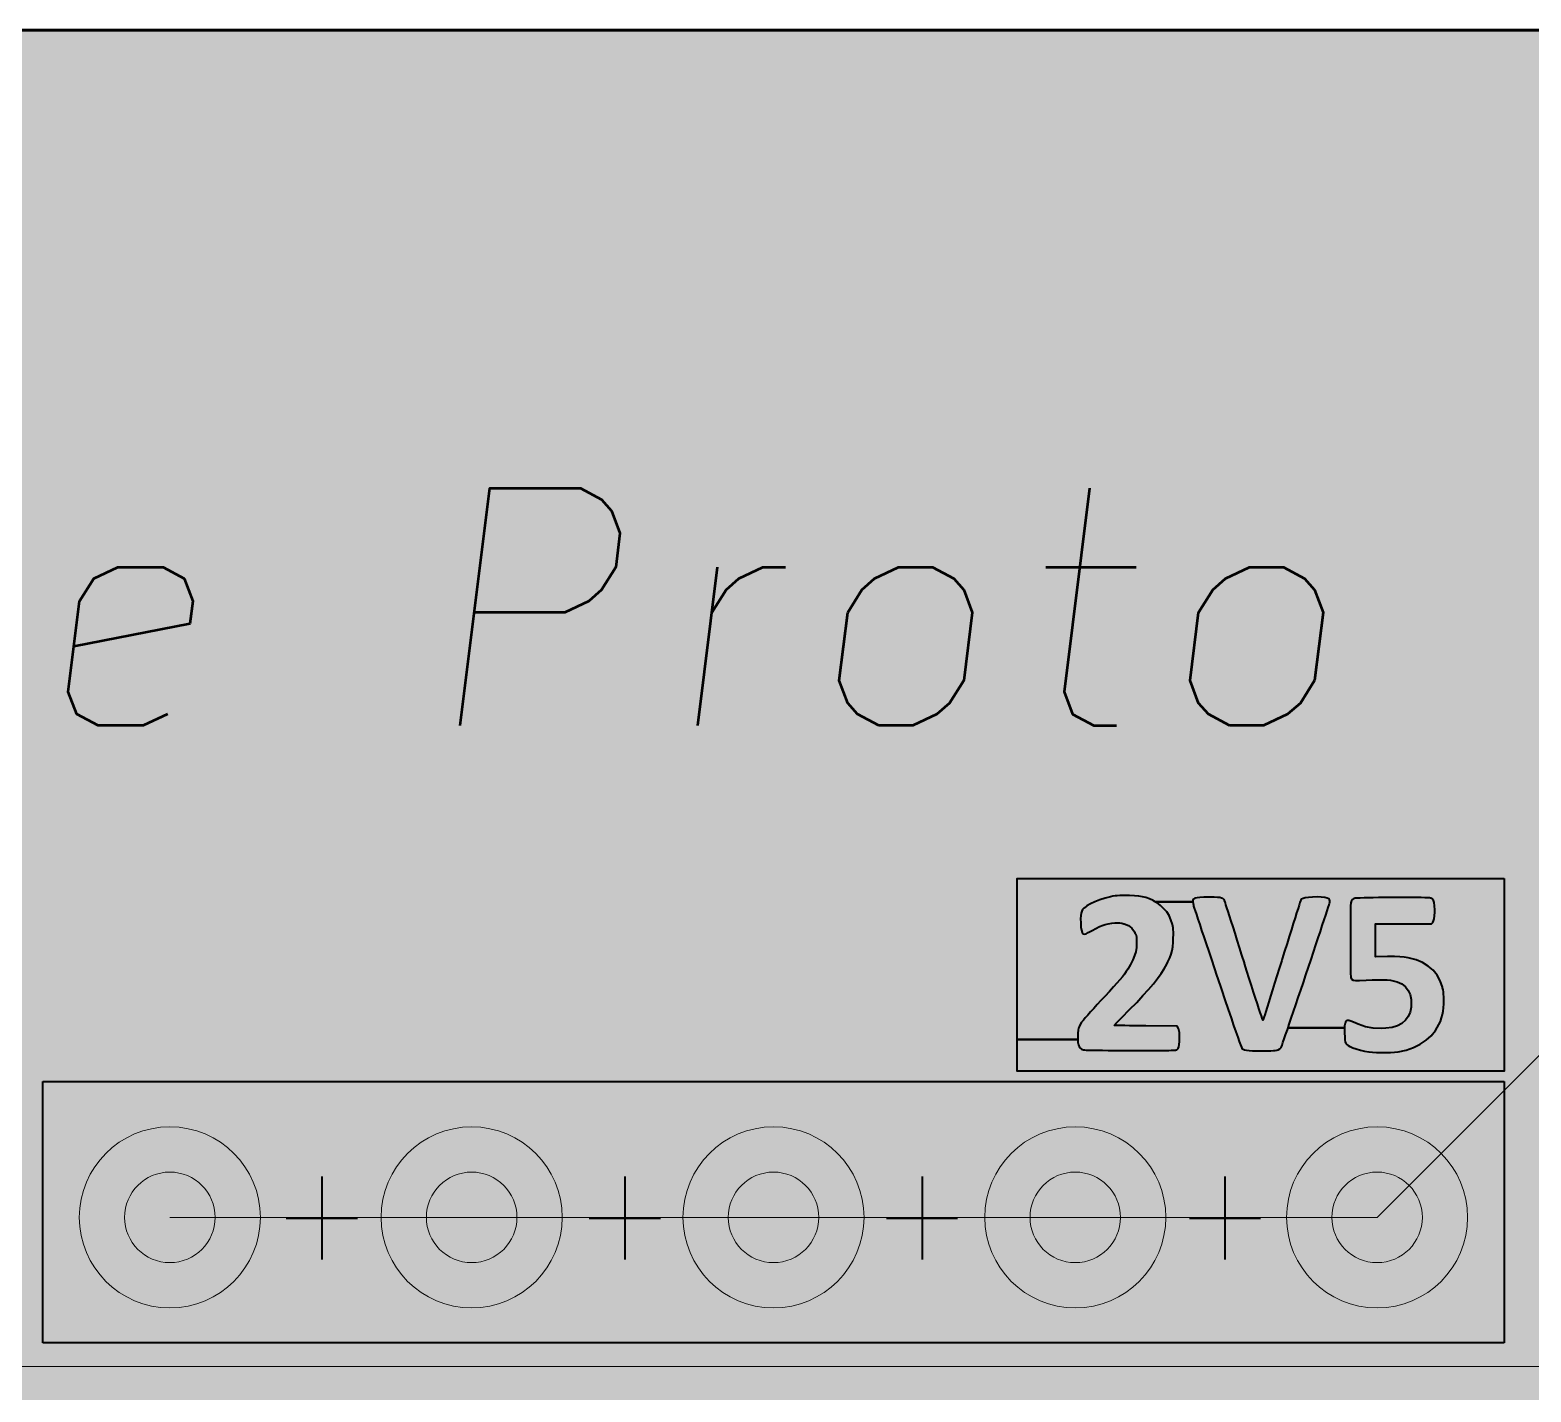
# Model space of a CAD drawing. Header units: millimetres. Extents: x 0 to 100, y -70 to 0.
# Drawn here: x 68.89 to 81.53, y -11.46 to 0 of the extents above; entities that cross this region are included whole.
import ezdxf

# ---------------------------------------------------------------- set-up
doc = ezdxf.new("R2010")
doc.units = ezdxf.units.MM
for name, color, linetype, lineweight, true_color in [('application board F.Cu', 8, 'Continuous', 18, 0x777779), ('application board F.Silkscreen', 18, 'Continuous', 40, 0x000000), ('application board pcb edge', 18, 'Continuous', 60, 0x000000), ('pcb board fill', 7, 'Continuous', 13, 0xefefef)]:
    doc.layers.add(name, color=color, linetype=linetype, lineweight=lineweight, true_color=true_color)

msp = doc.modelspace()

# ---------------------------------------------------------------- hatches: boundary and pattern name
at = {"layer": 'application board F.Silkscreen', "transparency": 33554687}
msp.add_hatch(color=256, dxfattribs=at).paths.add_polyline_path([(81.300373, -7.140269), (81.300373, -8.764467), (77.199628, -8.764467), (77.199628, -8.496007), (77.711226, -8.496007), (77.712462, -8.520347), (77.714993, -8.538991), (77.715791, -8.542261), (77.726044, -8.56278), (77.742886, -8.57787), (77.759264, -8.584577), (77.766369, -8.585161), (77.7822, -8.58573), (77.80601, -8.586274), (77.837056, -8.586786), (77.874591, -8.587257), (77.917871, -8.587681), (77.966151, -8.58805), (78.018684, -8.588354), (78.074727, -8.588587), (78.133533, -8.588741), (78.156812, -8.588777), (78.226073, -8.588855), (78.286484, -8.588894), (78.338666, -8.58888), (78.383241, -8.588802), (78.420828, -8.588648), (78.452048, -8.588404), (78.477524, -8.588059), (78.497874, -8.5876), (78.51372, -8.587015), (78.525684, -8.586291), (78.534385, -8.585416), (78.540444, -8.584377), (78.544483, -8.583163), (78.547122, -8.581761), (78.548122, -8.580975), (78.556165, -8.571349), (78.5619, -8.557813), (78.565613, -8.538964), (78.56759, -8.513402), (78.568121, -8.483015), (78.567911, -8.45755), (78.567075, -8.43928), (78.565306, -8.425936), (78.562297, -8.415249), (78.557739, -8.404948), (78.557467, -8.404406), (78.546812, -8.383277), (78.282821, -8.382054), (78.233806, -8.381764), (78.187744, -8.381372), (78.145484, -8.380891), (78.107877, -8.380338), (78.07577, -8.379729), (78.050014, -8.379078), (78.031456, -8.3784), (78.020946, -8.377713), (78.01883, -8.37725), (78.022037, -8.372936), (78.030955, -8.363107), (78.044524, -8.348876), (78.061687, -8.331352), (78.080845, -8.31218), (78.147375, -8.24542), (78.206848, -8.184015), (78.259664, -8.127479), (78.306224, -8.075331), (78.346928, -8.027086), (78.382178, -7.982261), (78.412372, -7.940373), (78.437913, -7.900938), (78.459199, -7.863473), (78.469472, -7.843046), (78.484804, -7.809039), (78.49624, -7.778255), (78.504382, -7.748057), (78.50983, -7.71581), (78.513184, -7.67888), (78.514758, -7.644383), (78.515575, -7.614098), (78.515693, -7.590999), (78.514964, -7.572816), (78.513243, -7.557281), (78.510382, -7.542124), (78.507306, -7.529265), (78.494996, -7.488646), (78.479598, -7.454382), (78.459425, -7.423463), (78.432788, -7.392877), (78.42821, -7.388212), (78.407862, -7.368589), (78.390167, -7.353956), (78.37184, -7.341929), (78.362557, -7.337001), (78.678564, -7.337001), (78.680754, -7.353198), (78.683905, -7.366455), (78.686272, -7.374246), (78.691474, -7.390454), (78.699325, -7.414517), (78.709638, -7.445878), (78.722229, -7.483975), (78.73691, -7.528249), (78.753496, -7.57814), (78.7718, -7.63309), (78.791637, -7.692537), (78.81282, -7.755922), (78.835163, -7.822686), (78.85848, -7.892269), (78.882585, -7.96411), (78.887197, -7.977846), (78.919843, -8.074909), (78.949736, -8.163478), (78.97686, -8.243504), (79.001198, -8.314938), (79.022731, -8.377731), (79.041444, -8.431833), (79.05732, -8.477195), (79.070341, -8.513768), (79.08049, -8.541504), (79.08775, -8.560352), (79.092104, -8.570265), (79.093057, -8.571746), (79.101712, -8.578292), (79.113774, -8.583455), (79.130219, -8.58735), (79.152022, -8.590093), (79.180156, -8.591797), (79.215597, -8.592578), (79.25932, -8.592551), (79.268941, -8.59246), (79.306195, -8.591957), (79.335225, -8.591272), (79.357277, -8.590317), (79.373597, -8.589007), (79.385432, -8.587257), (79.394028, -8.584979), (79.397609, -8.583567), (79.41082, -8.575713), (79.420864, -8.56636), (79.421964, -8.564797), (79.424594, -8.558536), (79.429981, -8.543927), (79.437908, -8.521614), (79.448161, -8.492241), (79.460523, -8.456452), (79.474779, -8.41489), (79.480407, -8.3984), (79.956148, -8.3984), (79.956192, -8.42197), (79.956528, -8.443317), (79.957372, -8.475242), (79.958963, -8.499265), (79.961942, -8.516952), (79.966953, -8.529873), (79.974635, -8.539594), (79.985632, -8.547683), (80.000585, -8.555708), (80.003036, -8.556918), (80.025699, -8.566345), (80.055224, -8.576101), (80.089059, -8.585484), (80.124654, -8.593791), (80.159455, -8.60032), (80.162582, -8.600815), (80.190827, -8.604057), (80.225524, -8.606263), (80.264089, -8.607428), (80.303938, -8.607549), (80.342486, -8.606625), (80.377149, -8.60465), (80.405342, -8.601623), (80.408587, -8.601121), (80.474713, -8.586515), (80.536051, -8.565143), (80.592021, -8.537426), (80.642043, -8.503787), (80.685535, -8.464647), (80.721917, -8.420428), (80.750608, -8.371553), (80.762467, -8.343982), (80.773204, -8.313745), (80.780943, -8.286522), (80.786117, -8.259635), (80.789162, -8.230407), (80.790513, -8.196162), (80.790689, -8.17019), (80.790406, -8.138519), (80.789541, -8.114039), (80.787885, -8.094479), (80.785234, -8.077567), (80.781379, -8.061031), (80.780442, -8.057554), (80.761141, -8.00357), (80.734587, -7.95566), (80.700886, -7.91393), (80.66014, -7.878488), (80.612453, -7.849442), (80.558324, -7.827031), (80.52539, -7.817078), (80.492672, -7.809531), (80.45832, -7.804179), (80.420484, -7.800809), (80.377313, -7.799209), (80.326957, -7.799166), (80.31662, -7.799314), (80.215996, -7.800946), (80.215996, -7.523826), (80.688836, -7.523826), (80.69841, -7.511654), (80.705594, -7.498941), (80.71067, -7.481109), (80.713832, -7.456953), (80.71527, -7.42527), (80.7154, -7.405238), (80.714178, -7.370757), (80.710551, -7.344559), (80.704187, -7.32569), (80.694754, -7.313194), (80.681919, -7.306114), (80.680876, -7.305794), (80.672374, -7.304707), (80.655512, -7.30379), (80.631267, -7.303039), (80.600614, -7.302446), (80.564532, -7.302008), (80.523996, -7.301719), (80.479982, -7.301573), (80.433469, -7.301565), (80.385432, -7.301689), (80.336847, -7.301941), (80.288692, -7.302315), (80.241943, -7.302804), (80.197577, -7.303405), (80.15657, -7.304112), (80.119899, -7.304919), (80.088541, -7.305821), (80.063471, -7.306812), (80.045668, -7.307888), (80.036107, -7.309042), (80.035099, -7.309351), (80.024092, -7.317444), (80.014461, -7.32948), (80.01379, -7.33066), (80.012081, -7.334267), (80.010616, -7.338833), (80.009377, -7.345068), (80.008345, -7.353682), (80.007501, -7.365388), (80.006826, -7.380894), (80.006303, -7.400913), (80.005911, -7.426154), (80.005632, -7.457328), (80.005448, -7.495146), (80.00534, -7.54032), (80.005289, -7.593558), (80.005276, -7.654046), (80.005331, -7.707515), (80.005489, -7.758432), (80.00574, -7.805964), (80.006076, -7.84928), (80.006486, -7.887549), (80.006962, -7.919941), (80.007495, -7.945625), (80.008074, -7.963768), (80.00869, -7.973542), (80.008896, -7.974774), (80.015694, -7.987619), (80.028228, -7.996011), (80.047449, -8.00028), (80.07431, -8.000754), (80.082877, -8.000282), (80.138054, -7.997052), (80.189879, -7.994916), (80.237264, -7.993876), (80.279116, -7.993939), (80.314346, -7.995109), (80.341862, -7.997389), (80.353319, -7.999121), (80.399026, -8.011337), (80.437247, -8.029341), (80.468039, -8.053194), (80.49146, -8.082957), (80.507565, -8.11869), (80.516411, -8.160455), (80.517707, -8.174925), (80.517062, -8.223358), (80.508732, -8.266322), (80.492845, -8.303702), (80.469529, -8.33538), (80.438913, -8.361241), (80.401124, -8.381168), (80.35629, -8.395045), (80.30454, -8.402756), (80.264875, -8.404421), (80.197356, -8.400771), (80.13343, -8.388993), (80.071155, -8.368648), (80.032775, -8.35166), (80.00946, -8.341151), (79.9925, -8.335862), (79.980335, -8.335812), (79.971404, -8.34102), (79.964148, -8.351505), (79.963631, -8.352498), (79.960344, -8.360141), (79.95809, -8.369198), (79.956736, -8.38138), (79.956148, -8.3984), (79.480407, -8.3984), (79.490713, -8.368201), (79.50811, -8.317027), (79.526752, -8.262013), (79.546426, -8.203803), (79.566915, -8.14304), (79.588004, -8.08037), (79.609476, -8.016435), (79.631116, -7.951879), (79.652709, -7.887348), (79.674038, -7.823484), (79.694888, -7.760931), (79.715044, -7.700334), (79.734288, -7.642337), (79.752407, -7.587583), (79.769184, -7.536717), (79.784403, -7.490383), (79.79785, -7.449224), (79.809307, -7.413884), (79.818559, -7.385008), (79.825391, -7.363239), (79.829586, -7.349222), (79.830919, -7.343885), (79.831707, -7.329142), (79.829046, -7.319857), (79.824041, -7.314063), (79.810779, -7.307014), (79.78918, -7.301788), (79.760226, -7.298501), (79.724896, -7.297266), (79.687218, -7.298058), (79.652165, -7.300336), (79.625574, -7.303827), (79.606488, -7.308776), (79.59395, -7.315423), (79.587317, -7.323359), (79.585351, -7.32896), (79.580766, -7.343017), (79.573747, -7.36494), (79.564478, -7.39414), (79.553145, -7.430028), (79.539934, -7.472013), (79.525029, -7.519506), (79.508615, -7.571918), (79.490878, -7.628659), (79.472004, -7.68914), (79.452176, -7.75277), (79.431581, -7.81896), (79.427646, -7.831618), (79.406961, -7.898106), (79.387027, -7.962064), (79.368028, -8.02291), (79.350146, -8.080063), (79.333566, -8.132941), (79.318469, -8.180962), (79.30504, -8.223545), (79.293461, -8.260107), (79.283916, -8.290068), (79.276588, -8.312844), (79.27166, -8.327856), (79.269315, -8.334519), (79.269172, -8.3348), (79.267354, -8.33087), (79.262897, -8.318479), (79.255987, -8.298203), (79.246811, -8.270621), (79.235557, -8.236309), (79.222411, -8.195845), (79.20756, -8.149806), (79.19119, -8.09877), (79.173489, -8.043313), (79.154644, -7.984014), (79.13484, -7.92145), (79.114266, -7.856198), (79.112883, -7.851802), (79.092077, -7.785712), (79.071933, -7.721801), (79.05265, -7.660694), (79.034425, -7.603015), (79.017456, -7.549387), (79.001941, -7.500435), (78.988078, -7.456781), (78.976065, -7.419051), (78.9661, -7.387868), (78.95838, -7.363856), (78.953105, -7.347638), (78.950485, -7.339879), (78.945454, -7.327531), (78.939736, -7.317967), (78.932127, -7.310835), (78.921419, -7.30578), (78.906408, -7.302448), (78.885885, -7.300485), (78.858647, -7.299538), (78.823485, -7.299253), (78.811988, -7.299243), (78.771188, -7.299579), (78.739016, -7.300876), (78.714643, -7.303569), (78.697239, -7.308094), (78.685977, -7.314884), (78.680028, -7.324375), (78.678564, -7.337001), (78.362557, -7.337001), (78.349595, -7.33012), (78.345244, -7.32799), (78.31386, -7.313718), (78.284679, -7.302849), (78.255577, -7.294967), (78.22443, -7.289657), (78.189117, -7.286501), (78.147514, -7.285084), (78.125373, -7.284902), (78.091432, -7.284979), (78.064779, -7.285502), (78.043238, -7.286638), (78.02463, -7.288557), (78.006779, -7.291428), (77.987505, -7.295419), (77.986249, -7.2957), (77.940201, -7.307508), (77.895673, -7.321761), (77.854226, -7.337794), (77.817422, -7.35494), (77.786821, -7.372534), (77.763984, -7.389909), (77.762833, -7.39099), (77.751986, -7.402999), (77.744147, -7.416358), (77.738961, -7.432684), (77.736072, -7.453596), (77.735125, -7.480713), (77.73572, -7.514355), (77.737693, -7.550106), (77.741286, -7.576987), (77.746949, -7.595528), (77.755132, -7.606256), (77.766285, -7.609699), (77.780856, -7.606387), (77.799297, -7.596848), (77.803631, -7.594149), (77.831183, -7.577925), (77.862673, -7.56149), (77.894879, -7.546387), (77.924577, -7.534157), (77.940698, -7.528575), (77.966188, -7.522436), (77.99681, -7.517809), (78.021764, -7.515675), (78.046526, -7.514728), (78.065351, -7.515254), (78.081703, -7.51757), (78.099043, -7.521993), (78.102666, -7.523076), (78.137316, -7.538097), (78.165654, -7.560165), (78.187603, -7.589214), (78.192585, -7.598574), (78.198298, -7.610902), (78.20209, -7.621818), (78.20435, -7.633773), (78.205465, -7.649221), (78.205822, -7.670614), (78.205839, -7.682457), (78.204308, -7.72241), (78.19921, -7.757475), (78.189707, -7.791113), (78.174964, -7.826786), (78.166986, -7.843252), (78.155847, -7.864877), (78.144599, -7.885204), (78.132638, -7.904988), (78.119361, -7.924983), (78.104165, -7.945943), (78.086445, -7.968624), (78.065599, -7.99378), (78.041022, -8.022165), (78.012111, -8.054535), (77.978263, -8.091643), (77.938874, -8.134244), (77.906005, -8.169533), (77.875193, -8.202697), (77.845812, -8.234614), (77.818623, -8.264437), (77.794386, -8.29132), (77.773862, -8.314415), (77.75781, -8.332876), (77.746991, -8.345855), (77.743074, -8.351024), (77.732212, -8.369171), (77.722746, -8.388821), (77.718214, -8.401077), (77.714779, -8.418505), (77.712436, -8.442116), (77.711235, -8.46894), (77.711226, -8.496007), (77.199628, -8.496007), (77.199628, -7.140269)], flags=0)
at = {"layer": 'pcb board fill', "transparency": 33554687}
h = msp.add_hatch(color=256, dxfattribs=at)
edge = h.paths.add_edge_path(flags=0)
edge.add_line((100, -67.01), (100, -35.01))
edge.add_line((100, -35.01), (100, -3))
edge.add_arc((97, -3), 3, 0, 90)
edge.add_line((97, 0), (50, 0))
edge.add_line((50, 0), (3, 0))
edge.add_arc((3, -3), 3, 90, 180)
edge.add_line((0, -3), (0, -32))
edge.add_arc((3, -32), 3, 180, 270)
edge.add_line((3, -35), (7, -35))
edge.add_arc((7, -38), 3, 0, 90, ccw=False)
edge.add_line((10, -38), (10, -57))
edge.add_arc((13, -57), 3, 180, 270)
edge.add_line((13, -60), (15, -60))
edge.add_arc((15, -63), 3, 0, 90, ccw=False)
edge.add_line((18, -63), (18, -68))
edge.add_arc((20, -68), 2, 180, 270)
edge.add_line((20, -70), (50, -70))
edge.add_line((50, -70), (97, -70.000025))
edge.add_arc((96.9974, -66.9974), 3.002626, 270.0496133, 359.7595675)

# ---------------------------------------------------------------- linework, layer by layer
at = {"layer": 'application board F.Cu', "flags": 128}
for points in [[(83.124, -7.1), (80.23, -9.994)], [(80.23, -9.994), (70.07, -9.994)], [(92.89, -11.25), (68.786, -11.25)]]:
    msp.add_lwpolyline(points, dxfattribs=at)
at = {"layer": 'application board F.Cu'}
for centre, radius in [((70.07, -9.994), 0.762), ((72.61, -9.994), 0.762), ((75.15, -9.994), 0.762), ((77.69, -9.994), 0.762), ((80.23, -9.994), 0.762), ((70.07, -9.994), 0.381), ((72.61, -9.994), 0.381), ((75.15, -9.994), 0.381), ((77.69, -9.994), 0.381), ((80.23, -9.994), 0.381)]:
    msp.add_circle(centre, radius, dxfattribs=at)
at = {"layer": 'application board F.Silkscreen', "lineweight": 50, "flags": 128}
for points in [[(72.513035, -5.854761), (72.763035, -3.854761), (73.52494, -3.854761), (73.703511, -3.95), (73.786845, -4.045238), (73.858273, -4.235714), (73.822559, -4.521428), (73.703511, -4.711904), (73.596369, -4.807142), (73.393988, -4.90238), (72.632083, -4.90238)], [(77.810654, -3.854761), (77.596369, -5.569047), (77.667797, -5.759523), (77.846369, -5.854761), (78.036845, -5.854761)], [(70.04875, -5.759523), (69.846369, -5.854761), (69.465416, -5.854761), (69.286845, -5.759523), (69.215416, -5.569047), (69.310654, -4.807142), (69.429702, -4.616666), (69.632083, -4.521428), (70.013035, -4.521428), (70.191607, -4.616666), (70.263035, -4.807142), (70.239226, -4.997619), (69.263035, -5.188095)], [(74.513035, -5.854761), (74.679702, -4.521428)], [(74.632083, -4.90238), (74.75113, -4.711904), (74.858273, -4.616666), (75.060654, -4.521428), (75.25113, -4.521428)], [(76.036845, -5.854761), (75.858273, -5.759523), (75.77494, -5.664285), (75.703511, -5.473809), (75.77494, -4.90238), (75.893988, -4.711904), (76.00113, -4.616666), (76.203511, -4.521428), (76.489226, -4.521428), (76.667797, -4.616666), (76.75113, -4.711904), (76.822559, -4.90238), (76.75113, -5.473809), (76.632083, -5.664285), (76.52494, -5.759523), (76.322559, -5.854761), (76.036845, -5.854761)], [(77.441607, -4.521428), (78.203511, -4.521428)], [(78.989226, -5.854761), (78.810654, -5.759523), (78.727321, -5.664285), (78.655892, -5.473809), (78.727321, -4.90238), (78.846369, -4.711904), (78.953511, -4.616666), (79.155892, -4.521428), (79.441607, -4.521428), (79.620178, -4.616666), (79.703511, -4.711904), (79.77494, -4.90238), (79.703511, -5.473809), (79.584464, -5.664285), (79.477321, -5.759523), (79.27494, -5.854761), (78.989226, -5.854761)]]:
    msp.add_lwpolyline(points, dxfattribs=at)
at = {"layer": 'application board F.Silkscreen', "flags": 128}
for points in [[(81.300373, -7.140269), (81.300373, -8.764467), (77.199628, -8.764467), (77.199628, -8.496007), (77.711226, -8.496007), (77.712462, -8.520347), (77.714993, -8.538991), (77.715791, -8.542261), (77.726044, -8.56278), (77.742886, -8.57787), (77.759264, -8.584577), (77.766369, -8.585161), (77.7822, -8.58573), (77.80601, -8.586274), (77.837056, -8.586786), (77.874591, -8.587257), (77.917871, -8.587681), (77.966151, -8.58805), (78.018684, -8.588354), (78.074727, -8.588587), (78.133533, -8.588741), (78.156812, -8.588777), (78.226073, -8.588855), (78.286484, -8.588894), (78.338666, -8.58888), (78.383241, -8.588802), (78.420828, -8.588648), (78.452048, -8.588404), (78.477524, -8.588059), (78.497874, -8.5876), (78.51372, -8.587015), (78.525684, -8.586291), (78.534385, -8.585416), (78.540444, -8.584377), (78.544483, -8.583163), (78.547122, -8.581761), (78.548122, -8.580975), (78.556165, -8.571349), (78.5619, -8.557813), (78.565613, -8.538964), (78.56759, -8.513402), (78.568121, -8.483015), (78.567911, -8.45755), (78.567075, -8.43928), (78.565306, -8.425936), (78.562297, -8.415249), (78.557739, -8.404948), (78.557467, -8.404406), (78.546812, -8.383277), (78.282821, -8.382054), (78.233806, -8.381764), (78.187744, -8.381372), (78.145484, -8.380891), (78.107877, -8.380338), (78.07577, -8.379729), (78.050014, -8.379078), (78.031456, -8.3784), (78.020946, -8.377713), (78.01883, -8.37725), (78.022037, -8.372936), (78.030955, -8.363107), (78.044524, -8.348876), (78.061687, -8.331352), (78.080845, -8.31218), (78.147375, -8.24542), (78.206848, -8.184015), (78.259664, -8.127479), (78.306224, -8.075331), (78.346928, -8.027086), (78.382178, -7.982261), (78.412372, -7.940373), (78.437913, -7.900938), (78.459199, -7.863473), (78.469472, -7.843046), (78.484804, -7.809039), (78.49624, -7.778255), (78.504382, -7.748057), (78.50983, -7.71581), (78.513184, -7.67888), (78.514758, -7.644383), (78.515575, -7.614098), (78.515693, -7.590999), (78.514964, -7.572816), (78.513243, -7.557281), (78.510382, -7.542124), (78.507306, -7.529265), (78.494996, -7.488646), (78.479598, -7.454382), (78.459425, -7.423463), (78.432788, -7.392877), (78.42821, -7.388212), (78.407862, -7.368589), (78.390167, -7.353956), (78.37184, -7.341929), (78.362557, -7.337001), (78.678564, -7.337001), (78.680754, -7.353198), (78.683905, -7.366455), (78.686272, -7.374246), (78.691474, -7.390454), (78.699325, -7.414517), (78.709638, -7.445878), (78.722229, -7.483975), (78.73691, -7.528249), (78.753496, -7.57814), (78.7718, -7.63309), (78.791637, -7.692537), (78.81282, -7.755922), (78.835163, -7.822686), (78.85848, -7.892269), (78.882585, -7.96411), (78.887197, -7.977846), (78.919843, -8.074909), (78.949736, -8.163478), (78.97686, -8.243504), (79.001198, -8.314938), (79.022731, -8.377731), (79.041444, -8.431833), (79.05732, -8.477195), (79.070341, -8.513768), (79.08049, -8.541504), (79.08775, -8.560352), (79.092104, -8.570265), (79.093057, -8.571746), (79.101712, -8.578292), (79.113774, -8.583455), (79.130219, -8.58735), (79.152022, -8.590093), (79.180156, -8.591797), (79.215597, -8.592578), (79.25932, -8.592551), (79.268941, -8.59246), (79.306195, -8.591957), (79.335225, -8.591272), (79.357277, -8.590317), (79.373597, -8.589007), (79.385432, -8.587257), (79.394028, -8.584979), (79.397609, -8.583567), (79.41082, -8.575713), (79.420864, -8.56636), (79.421964, -8.564797), (79.424594, -8.558536), (79.429981, -8.543927), (79.437908, -8.521614), (79.448161, -8.492241), (79.460523, -8.456452), (79.474779, -8.41489), (79.480407, -8.3984), (79.956148, -8.3984), (79.956192, -8.42197), (79.956528, -8.443317), (79.957372, -8.475242), (79.958963, -8.499265), (79.961942, -8.516952), (79.966953, -8.529873), (79.974635, -8.539594), (79.985632, -8.547683), (80.000585, -8.555708), (80.003036, -8.556918), (80.025699, -8.566345), (80.055224, -8.576101), (80.089059, -8.585484), (80.124654, -8.593791), (80.159455, -8.60032), (80.162582, -8.600815), (80.190827, -8.604057), (80.225524, -8.606263), (80.264089, -8.607428), (80.303938, -8.607549), (80.342486, -8.606625), (80.377149, -8.60465), (80.405342, -8.601623), (80.408587, -8.601121), (80.474713, -8.586515), (80.536051, -8.565143), (80.592021, -8.537426), (80.642043, -8.503787), (80.685535, -8.464647), (80.721917, -8.420428), (80.750608, -8.371553), (80.762467, -8.343982), (80.773204, -8.313745), (80.780943, -8.286522), (80.786117, -8.259635), (80.789162, -8.230407), (80.790513, -8.196162), (80.790689, -8.17019), (80.790406, -8.138519), (80.789541, -8.114039), (80.787885, -8.094479), (80.785234, -8.077567), (80.781379, -8.061031), (80.780442, -8.057554), (80.761141, -8.00357), (80.734587, -7.95566), (80.700886, -7.91393), (80.66014, -7.878488), (80.612453, -7.849442), (80.558324, -7.827031), (80.52539, -7.817078), (80.492672, -7.809531), (80.45832, -7.804179), (80.420484, -7.800809), (80.377313, -7.799209), (80.326957, -7.799166), (80.31662, -7.799314), (80.215996, -7.800946), (80.215996, -7.523826), (80.688836, -7.523826), (80.69841, -7.511654), (80.705594, -7.498941), (80.71067, -7.481109), (80.713832, -7.456953), (80.71527, -7.42527), (80.7154, -7.405238), (80.714178, -7.370757), (80.710551, -7.344559), (80.704187, -7.32569), (80.694754, -7.313194), (80.681919, -7.306114), (80.680876, -7.305794), (80.672374, -7.304707), (80.655512, -7.30379), (80.631267, -7.303039), (80.600614, -7.302446), (80.564532, -7.302008), (80.523996, -7.301719), (80.479982, -7.301573), (80.433469, -7.301565), (80.385432, -7.301689), (80.336847, -7.301941), (80.288692, -7.302315), (80.241943, -7.302804), (80.197577, -7.303405), (80.15657, -7.304112), (80.119899, -7.304919), (80.088541, -7.305821), (80.063471, -7.306812), (80.045668, -7.307888), (80.036107, -7.309042), (80.035099, -7.309351), (80.024092, -7.317444), (80.014461, -7.32948), (80.01379, -7.33066), (80.012081, -7.334267), (80.010616, -7.338833), (80.009377, -7.345068), (80.008345, -7.353682), (80.007501, -7.365388), (80.006826, -7.380894), (80.006303, -7.400913), (80.005911, -7.426154), (80.005632, -7.457328), (80.005448, -7.495146), (80.00534, -7.54032), (80.005289, -7.593558), (80.005276, -7.654046), (80.005331, -7.707515), (80.005489, -7.758432), (80.00574, -7.805964), (80.006076, -7.84928), (80.006486, -7.887549), (80.006962, -7.919941), (80.007495, -7.945625), (80.008074, -7.963768), (80.00869, -7.973542), (80.008896, -7.974774), (80.015694, -7.987619), (80.028228, -7.996011), (80.047449, -8.00028), (80.07431, -8.000754), (80.082877, -8.000282), (80.138054, -7.997052), (80.189879, -7.994916), (80.237264, -7.993876), (80.279116, -7.993939), (80.314346, -7.995109), (80.341862, -7.997389), (80.353319, -7.999121), (80.399026, -8.011337), (80.437247, -8.029341), (80.468039, -8.053194), (80.49146, -8.082957), (80.507565, -8.11869), (80.516411, -8.160455), (80.517707, -8.174925), (80.517062, -8.223358), (80.508732, -8.266322), (80.492845, -8.303702), (80.469529, -8.33538), (80.438913, -8.361241), (80.401124, -8.381168), (80.35629, -8.395045), (80.30454, -8.402756), (80.264875, -8.404421), (80.197356, -8.400771), (80.13343, -8.388993), (80.071155, -8.368648), (80.032775, -8.35166), (80.00946, -8.341151), (79.9925, -8.335862), (79.980335, -8.335812), (79.971404, -8.34102), (79.964148, -8.351505), (79.963631, -8.352498), (79.960344, -8.360141), (79.95809, -8.369198), (79.956736, -8.38138), (79.956148, -8.3984), (79.480407, -8.3984), (79.490713, -8.368201), (79.50811, -8.317027), (79.526752, -8.262013), (79.546426, -8.203803), (79.566915, -8.14304), (79.588004, -8.08037), (79.609476, -8.016435), (79.631116, -7.951879), (79.652709, -7.887348), (79.674038, -7.823484), (79.694888, -7.760931), (79.715044, -7.700334), (79.734288, -7.642337), (79.752407, -7.587583), (79.769184, -7.536717), (79.784403, -7.490383), (79.79785, -7.449224), (79.809307, -7.413884), (79.818559, -7.385008), (79.825391, -7.363239), (79.829586, -7.349222), (79.830919, -7.343885), (79.831707, -7.329142), (79.829046, -7.319857), (79.824041, -7.314063), (79.810779, -7.307014), (79.78918, -7.301788), (79.760226, -7.298501), (79.724896, -7.297266), (79.687218, -7.298058), (79.652165, -7.300336), (79.625574, -7.303827), (79.606488, -7.308776), (79.59395, -7.315423), (79.587317, -7.323359), (79.585351, -7.32896), (79.580766, -7.343017), (79.573747, -7.36494), (79.564478, -7.39414), (79.553145, -7.430028), (79.539934, -7.472013), (79.525029, -7.519506), (79.508615, -7.571918), (79.490878, -7.628659), (79.472004, -7.68914), (79.452176, -7.75277), (79.431581, -7.81896), (79.427646, -7.831618), (79.406961, -7.898106), (79.387027, -7.962064), (79.368028, -8.02291), (79.350146, -8.080063), (79.333566, -8.132941), (79.318469, -8.180962), (79.30504, -8.223545), (79.293461, -8.260107), (79.283916, -8.290068), (79.276588, -8.312844), (79.27166, -8.327856), (79.269315, -8.334519), (79.269172, -8.3348), (79.267354, -8.33087), (79.262897, -8.318479), (79.255987, -8.298203), (79.246811, -8.270621), (79.235557, -8.236309), (79.222411, -8.195845), (79.20756, -8.149806), (79.19119, -8.09877), (79.173489, -8.043313), (79.154644, -7.984014), (79.13484, -7.92145), (79.114266, -7.856198), (79.112883, -7.851802), (79.092077, -7.785712), (79.071933, -7.721801), (79.05265, -7.660694), (79.034425, -7.603015), (79.017456, -7.549387), (79.001941, -7.500435), (78.988078, -7.456781), (78.976065, -7.419051), (78.9661, -7.387868), (78.95838, -7.363856), (78.953105, -7.347638), (78.950485, -7.339879), (78.945454, -7.327531), (78.939736, -7.317967), (78.932127, -7.310835), (78.921419, -7.30578), (78.906408, -7.302448), (78.885885, -7.300485), (78.858647, -7.299538), (78.823485, -7.299253), (78.811988, -7.299243), (78.771188, -7.299579), (78.739016, -7.300876), (78.714643, -7.303569), (78.697239, -7.308094), (78.685977, -7.314884), (78.680028, -7.324375), (78.678564, -7.337001), (78.362557, -7.337001), (78.349595, -7.33012), (78.345244, -7.32799), (78.31386, -7.313718), (78.284679, -7.302849), (78.255577, -7.294967), (78.22443, -7.289657), (78.189117, -7.286501), (78.147514, -7.285084), (78.125373, -7.284902), (78.091432, -7.284979), (78.064779, -7.285502), (78.043238, -7.286638), (78.02463, -7.288557), (78.006779, -7.291428), (77.987505, -7.295419), (77.986249, -7.2957), (77.940201, -7.307508), (77.895673, -7.321761), (77.854226, -7.337794), (77.817422, -7.35494), (77.786821, -7.372534), (77.763984, -7.389909), (77.762833, -7.39099), (77.751986, -7.402999), (77.744147, -7.416358), (77.738961, -7.432684), (77.736072, -7.453596), (77.735125, -7.480713), (77.73572, -7.514355), (77.737693, -7.550106), (77.741286, -7.576987), (77.746949, -7.595528), (77.755132, -7.606256), (77.766285, -7.609699), (77.780856, -7.606387), (77.799297, -7.596848), (77.803631, -7.594149), (77.831183, -7.577925), (77.862673, -7.56149), (77.894879, -7.546387), (77.924577, -7.534157), (77.940698, -7.528575), (77.966188, -7.522436), (77.99681, -7.517809), (78.021764, -7.515675), (78.046526, -7.514728), (78.065351, -7.515254), (78.081703, -7.51757), (78.099043, -7.521993), (78.102666, -7.523076), (78.137316, -7.538097), (78.165654, -7.560165), (78.187603, -7.589214), (78.192585, -7.598574), (78.198298, -7.610902), (78.20209, -7.621818), (78.20435, -7.633773), (78.205465, -7.649221), (78.205822, -7.670614), (78.205839, -7.682457), (78.204308, -7.72241), (78.19921, -7.757475), (78.189707, -7.791113), (78.174964, -7.826786), (78.166986, -7.843252), (78.155847, -7.864877), (78.144599, -7.885204), (78.132638, -7.904988), (78.119361, -7.924983), (78.104165, -7.945943), (78.086445, -7.968624), (78.065599, -7.99378), (78.041022, -8.022165), (78.012111, -8.054535), (77.978263, -8.091643), (77.938874, -8.134244), (77.906005, -8.169533), (77.875193, -8.202697), (77.845812, -8.234614), (77.818623, -8.264437), (77.794386, -8.29132), (77.773862, -8.314415), (77.75781, -8.332876), (77.746991, -8.345855), (77.743074, -8.351024), (77.732212, -8.369171), (77.722746, -8.388821), (77.718214, -8.401077), (77.714779, -8.418505), (77.712436, -8.442116), (77.711235, -8.46894), (77.711226, -8.496007), (77.199628, -8.496007), (77.199628, -7.140269), (81.300373, -7.140269)], [(69, -11.05), (69, -8.85)], [(69, -8.85), (81.3, -8.85)], [(81.3, -8.85), (81.3, -11.05)], [(71.35, -9.65), (71.35, -10.35)], [(73.9, -9.65), (73.9, -10.35)], [(76.4, -9.65), (76.4, -10.35)], [(78.95, -9.65), (78.95, -10.35)], [(71.05, -10), (71.65, -10)], [(73.6, -10), (74.2, -10)], [(76.1, -10), (76.7, -10)], [(78.65, -10), (79.25, -10)], [(81.3, -11.05), (69, -11.05)]]:
    msp.add_lwpolyline(points, dxfattribs=at)
at = {"layer": 'application board pcb edge', "color": 18, "true_color": 0x000000, "flags": 128}
msp.add_lwpolyline([(97, 0), (50, 0)], dxfattribs=at)

doc.saveas('drawing.dxf')
